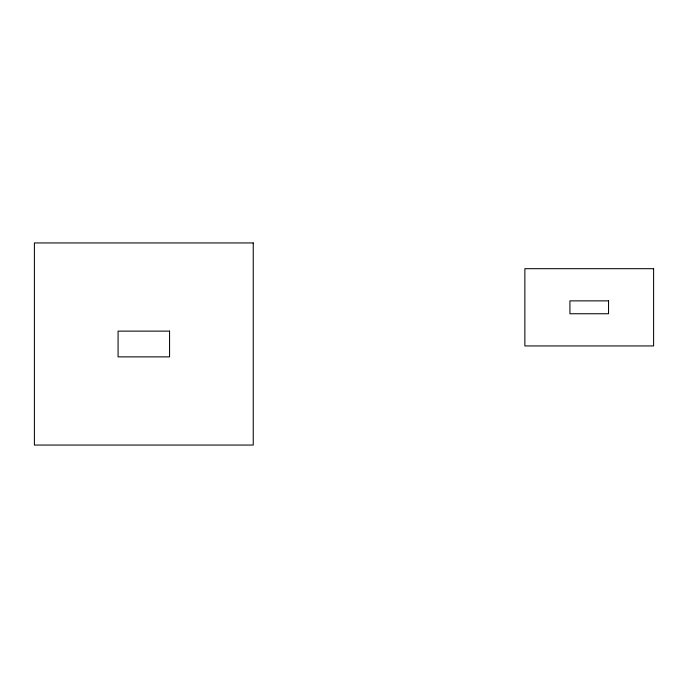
<?xml version="1.0" encoding="UTF-8"?>
<svg xmlns="http://www.w3.org/2000/svg" width="688" height="688" viewBox="0 0 688 688"><rect width="100%" height="100%" fill="white"/><g stroke="black" fill="none" stroke-linecap="round" stroke-linejoin="round"><path stroke-width="1.03" d="M253.244 242.941L34.4 242.941L34.4 445.059L253.244 445.059L253.244 242.941M653.6 268.69L524.867 268.69L524.867 345.935L653.6 345.935L653.6 268.69M608.545 300.871L569.922 300.871L569.922 313.745L608.545 313.745L608.545 300.871M169.566 331.126L118.078 331.126L118.078 356.874L169.566 356.874L169.566 331.126"/></g></svg>
